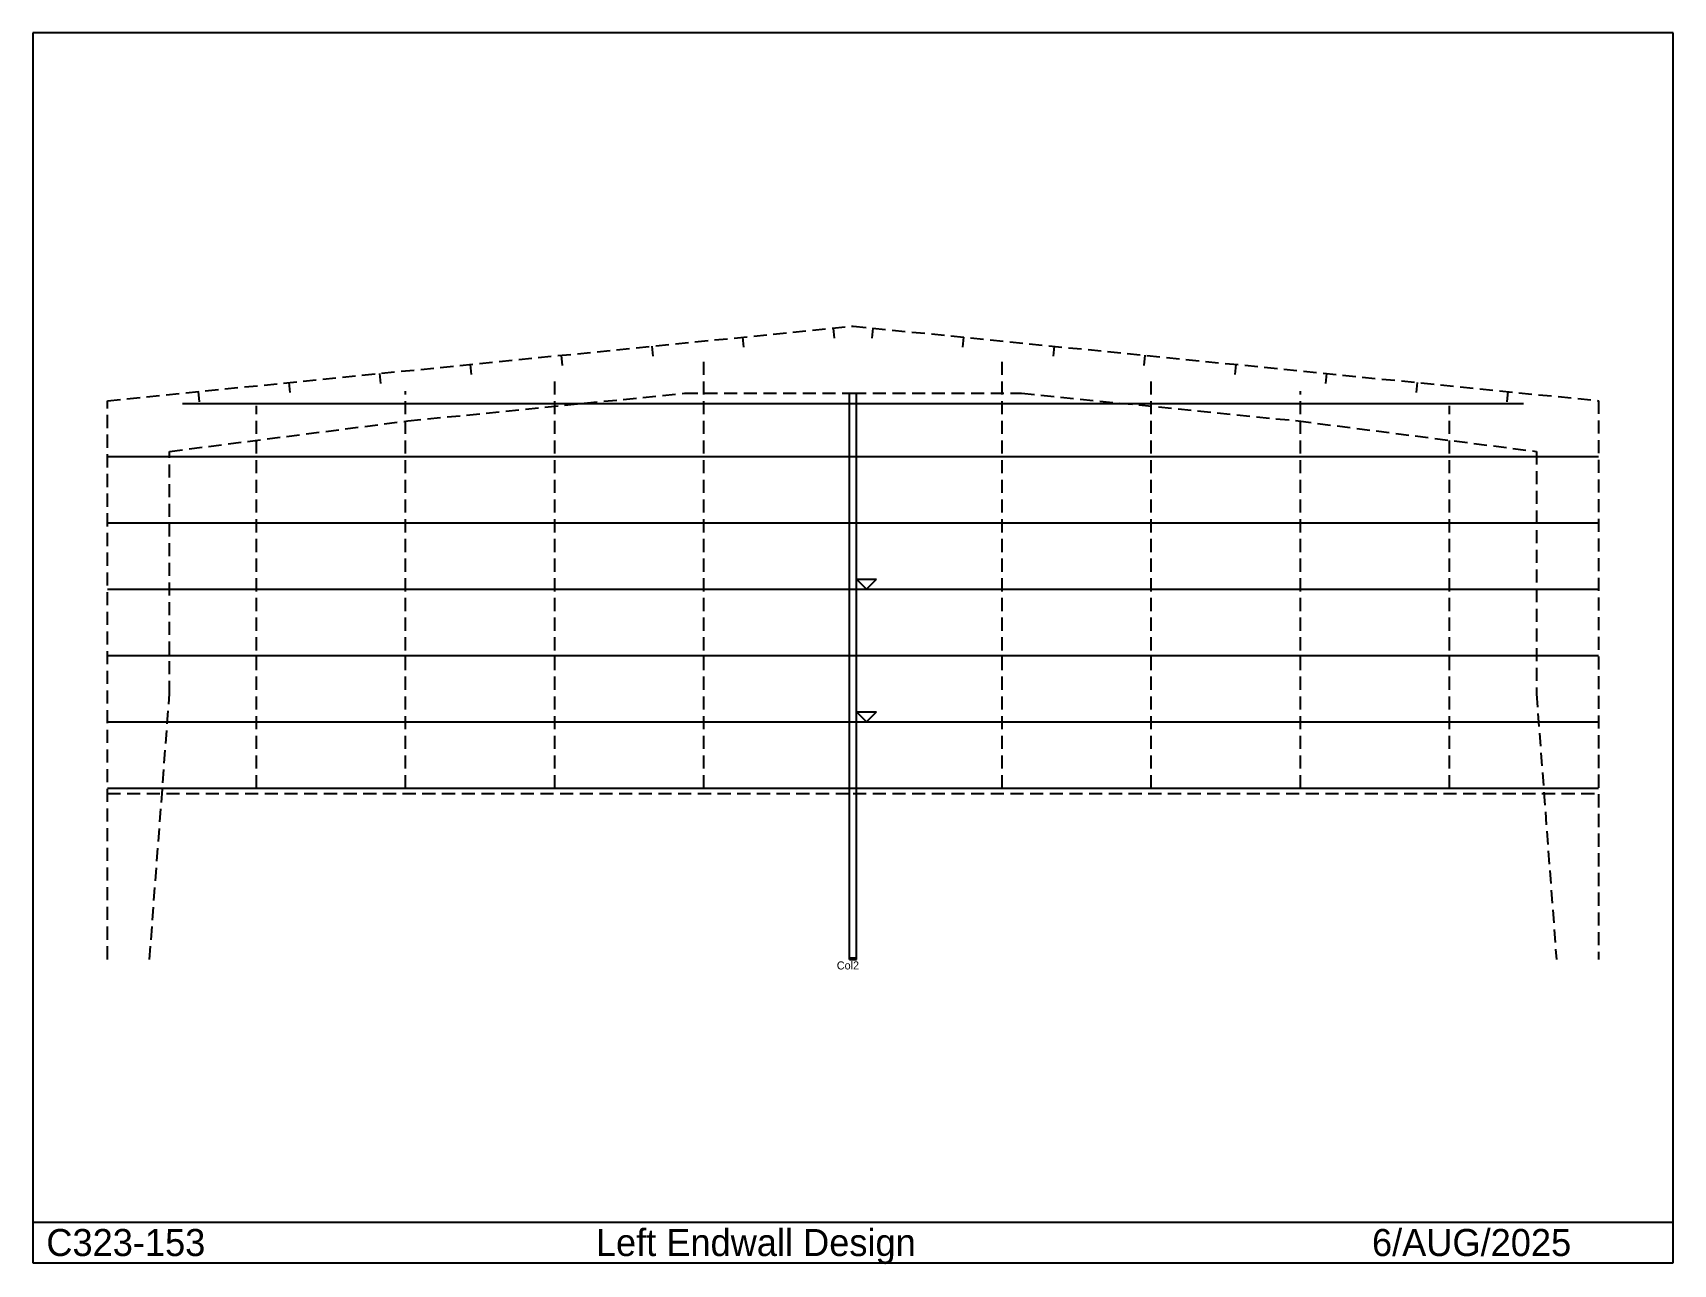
# Model space of a CAD drawing. Extents: x -1124 to 23593, y -4594 to 13964.
import ezdxf

# ---------------------------------------------------------------- set-up
doc = ezdxf.new("R2010")
doc.units = 0
doc.linetypes.add('CONTIN', pattern=[0])
doc.linetypes.add('DASHED', pattern=[296.59, 197.73, -98.86])
doc.layers.get('0').update_dxf_attribs({"linetype": 'CONTIN'})
for name, color, linetype in [('1', 7, 'CONTIN'), ('16', 7, 'CONTIN'), ('2', 7, 'CONTIN'), ('3', 7, 'CONTIN'), ('5', 5, 'DASHED'), ('6', 5, 'DASHED'), ('8', 5, 'DASHED'), ('9', 7, 'CONTIN')]:
    doc.layers.add(name, color=color, linetype=linetype)

msp = doc.modelspace()

# ---------------------------------------------------------------- linework, layer by layer
for p, q in [((23593.498, 13964.425), (-1123.5, 13964.425)), ((-1123.5, 13964.425), (-1123.5, -4573.324)), ((23593.498, -4573.324), (23593.498, 13964.425)), ((-1123.5, -3961.579), (23593.498, -3961.579)), ((-1123.5, -4573.324), (23593.498, -4573.324))]:
    msp.add_line(p, q)
at = {"layer": '1'}
for p, q in [((11184.199, 0), (11184.199, 8534.7)), ((11184.199, 8534.7), (11285.8, 8534.7)), ((11285.8, 0), (11285.8, 8534.7)), ((11184.199, 0), (11285.8, 0))]:
    msp.add_line(p, q, dxfattribs=at)
at = {"layer": '2'}
for p, q in [((1132.355, 8380), (11235, 8380)), ((11235, 8380), (21337.646, 8380)), ((0.002, 7580), (11235, 7580)), ((11235, 7580), (22470, 7580)), ((0.002, 6580), (11235, 6580)), ((11235, 6580), (22470, 6580)), ((0.002, 5580), (11235, 5580)), ((11235, 5580), (22470, 5580)), ((0.001, 4580), (11235, 4580)), ((11235, 4580), (22470, 4580)), ((0.001, 3580), (11235, 3580)), ((11235, 3580), (22470, 3580)), ((0.001, 2580), (11235, 2580)), ((11235, 2580), (22470, 2580))]:
    msp.add_line(p, q, dxfattribs=at)
at = {"layer": '3'}
for p, q in [((11438.2, 5580), (11285.8, 5732.4)), ((11285.8, 5732.4), (11590.601, 5732.4)), ((11438.2, 5580), (11590.601, 5732.4)), ((11438.2, 3580), (11285.8, 3732.4)), ((11285.8, 3732.4), (11590.601, 3732.4)), ((11438.2, 3580), (11590.601, 3732.4))]:
    msp.add_line(p, q, dxfattribs=at)
at = {"layer": '5'}
for p, q in [((10936.453, 9513.646), (10951.617, 9362.002)), ((11533.511, 9513.649), (11518.347, 9362.006)), ((8202.391, 9240.239), (8217.555, 9088.596)), ((9569.472, 9376.947), (9584.636, 9225.304)), ((12900.592, 9376.941), (12885.428, 9225.298)), ((14267.674, 9240.232), (14252.51, 9088.589)), ((5468.227, 8966.822), (5483.391, 8815.179)), ((6835.309, 9103.531), (6850.473, 8951.888)), ((15634.656, 9103.534), (15619.492, 8951.891)), ((17001.738, 8966.826), (16986.574, 8815.183)), ((2734.164, 8693.417), (2749.328, 8541.773)), ((4101.146, 8830.114), (4116.31, 8678.471)), ((18368.82, 8830.118), (18353.656, 8678.475)), ((19735.902, 8693.41), (19720.738, 8541.767)), ((1367.082, 8556.708), (1382.246, 8405.064)), ((21102.982, 8556.702), (21087.818, 8405.059))]:
    msp.add_line(p, q, dxfattribs=at)
at = {"layer": '6'}
for p, q in [((8988, 2580), (8988, 9014)), ((13482, 2580), (13482, 9014)), ((6741, 2580), (6741, 8789.301)), ((15729, 2580), (15729, 8789.301)), ((4494, 2580), (4494, 8564.601)), ((17976, 2580), (17976, 8564.601)), ((2247, 2580), (2247, 8339.9)), ((20223, 2580), (20223, 8339.9))]:
    msp.add_line(p, q, dxfattribs=at)
at = {"layer": '8'}
for p, q in [((0, 8420), (11235, 9543.5)), ((11235, 9543.5), (22470, 8420)), ((0, 0), (0, 8420)), ((4527.9, 8115.3), (8698.1, 8532.3)), ((8698.1, 8532.3), (11235, 8534.7)), ((8698.1, 8532.3), (8698.1, 8532.3)), ((11235, 8534.7), (11235, 8534.7)), ((11235, 8534.7), (13771.8, 8532.3)), ((13771.8, 8532.3), (13771.8, 8532.3)), ((13771.8, 8532.3), (17942, 8115.3)), ((22470, 8420), (22470, 0)), ((936, 7655.6), (4527.9, 8115.3)), ((4527.9, 8115.3), (4527.9, 8115.3)), ((17942, 8115.3), (17942, 8115.3)), ((17942, 8115.3), (21534.002, 7655.6)), ((936, 4000), (936, 7655.6)), ((936, 7655.6), (936, 7655.6)), ((21534.002, 7655.6), (21534.002, 7655.6)), ((21534.002, 7655.6), (21534.002, 4000)), ((636, 0), (936, 4000)), ((936, 4000), (936, 4000)), ((21534.002, 4000), (21534.002, 4000)), ((21534.002, 4000), (21833.998, 0)), ((0, 2500), (11235, 2500)), ((11235, 2500), (22470, 2500))]:
    msp.add_line(p, q, dxfattribs=at)
at = {"layer": '9'}
for p, q in [((11184.199, 25.4), (11285.799, 25.4)), ((11184.199, 0), (11184.199, 25.4)), ((11184.199, 0), (11285.799, 0)), ((11285.799, 0), (11285.799, 25.4))]:
    msp.add_line(p, q, dxfattribs=at)

# ---------------------------------------------------------------- texts
for s, p in [('C323-153', (-919.585, -4471.367)), ('Left Endwall Design', (7360.61, -4471.367)), (' 6/AUG/2025', (18903.447, -4471.367))]:
    msp.add_text(s, height=407.831).set_placement(p)
at = {"layer": '16'}
msp.add_text('Col2', height=121.92, dxfattribs=at).set_placement((10991.16, -152.4))

doc.saveas('drawing.dxf')
